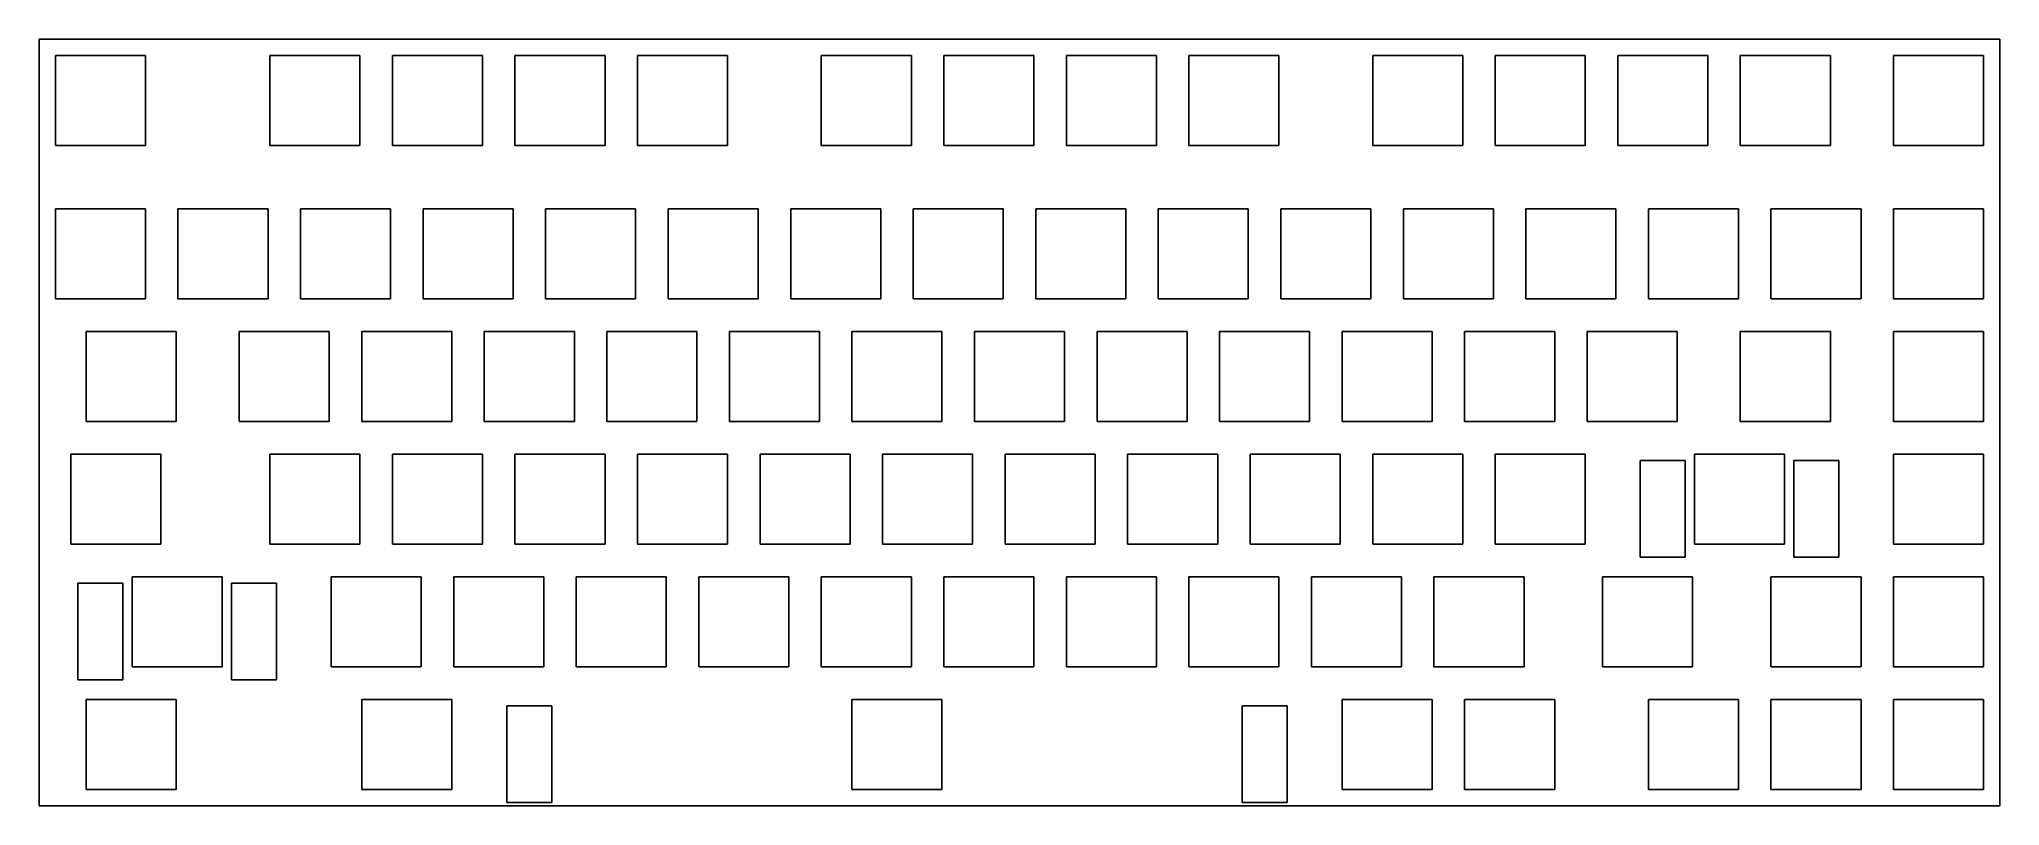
# Model space of a CAD drawing. Header units: millimetres. Extents: x 0 to 305, y -119 to 0.
import ezdxf

# ---------------------------------------------------------------- set-up
doc = ezdxf.new("R2010")
doc.units = ezdxf.units.MM

msp = doc.modelspace()

# ---------------------------------------------------------------- linework, layer by layer
for p, q in [((0, 0), (304.8, 0)), ((0, 0), (0, -119.0625)), ((304.8, 0), (304.8, -119.0625)), ((2.525, -2.525), (16.525, -2.525)), ((2.525, -2.525), (2.525, -16.525)), ((16.525, -2.525), (16.525, -16.525)), ((35.8625, -2.525), (49.8625, -2.525)), ((35.8625, -2.525), (35.8625, -16.525)), ((49.8625, -2.525), (49.8625, -16.525)), ((54.9125, -2.525), (68.9125, -2.525)), ((54.9125, -2.525), (54.9125, -16.525)), ((68.9125, -2.525), (68.9125, -16.525)), ((73.9625, -2.525), (87.9625, -2.525)), ((73.9625, -2.525), (73.9625, -16.525)), ((87.9625, -2.525), (87.9625, -16.525)), ((93.0125, -2.525), (107.0125, -2.525)), ((93.0125, -2.525), (93.0125, -16.525)), ((107.0125, -2.525), (107.0125, -16.525)), ((121.5875, -2.525), (135.5875, -2.525)), ((121.5875, -2.525), (121.5875, -16.525)), ((135.5875, -2.525), (135.5875, -16.525)), ((140.6375, -2.525), (154.6375, -2.525)), ((140.6375, -2.525), (140.6375, -16.525)), ((154.6375, -2.525), (154.6375, -16.525)), ((159.6875, -2.525), (173.6875, -2.525)), ((159.6875, -2.525), (159.6875, -16.525)), ((173.6875, -2.525), (173.6875, -16.525)), ((178.7375, -2.525), (192.7375, -2.525)), ((178.7375, -2.525), (178.7375, -16.525)), ((192.7375, -2.525), (192.7375, -16.525)), ((207.3125, -2.525), (221.3125, -2.525)), ((207.3125, -2.525), (207.3125, -16.525)), ((221.3125, -2.525), (221.3125, -16.525)), ((226.3625, -2.525), (240.3625, -2.525)), ((226.3625, -2.525), (226.3625, -16.525)), ((240.3625, -2.525), (240.3625, -16.525)), ((245.4125, -2.525), (259.4125, -2.525)), ((245.4125, -2.525), (245.4125, -16.525)), ((259.4125, -2.525), (259.4125, -16.525)), ((264.4625, -2.525), (278.4625, -2.525)), ((264.4625, -2.525), (264.4625, -16.525)), ((278.4625, -2.525), (278.4625, -16.525)), ((288.275, -2.525), (302.275, -2.525)), ((288.275, -2.525), (288.275, -16.525)), ((302.275, -2.525), (302.275, -16.525)), ((2.525, -16.525), (16.525, -16.525)), ((35.8625, -16.525), (49.8625, -16.525)), ((54.9125, -16.525), (68.9125, -16.525)), ((73.9625, -16.525), (87.9625, -16.525)), ((93.0125, -16.525), (107.0125, -16.525)), ((121.5875, -16.525), (135.5875, -16.525)), ((140.6375, -16.525), (154.6375, -16.525)), ((159.6875, -16.525), (173.6875, -16.525)), ((178.7375, -16.525), (192.7375, -16.525)), ((207.3125, -16.525), (221.3125, -16.525)), ((226.3625, -16.525), (240.3625, -16.525)), ((245.4125, -16.525), (259.4125, -16.525)), ((264.4625, -16.525), (278.4625, -16.525)), ((288.275, -16.525), (302.275, -16.525)), ((2.525, -26.3375), (16.525, -26.3375)), ((2.525, -26.3375), (2.525, -40.3375)), ((16.525, -26.3375), (16.525, -40.3375)), ((21.575, -26.3375), (35.575, -26.3375)), ((21.575, -26.3375), (21.575, -40.3375)), ((35.575, -26.3375), (35.575, -40.3375)), ((40.625, -26.3375), (54.625, -26.3375)), ((40.625, -26.3375), (40.625, -40.3375)), ((54.625, -26.3375), (54.625, -40.3375)), ((59.675, -26.3375), (73.675, -26.3375)), ((59.675, -26.3375), (59.675, -40.3375)), ((73.675, -26.3375), (73.675, -40.3375)), ((78.725, -26.3375), (92.725, -26.3375)), ((78.725, -26.3375), (78.725, -40.3375)), ((92.725, -26.3375), (92.725, -40.3375)), ((97.775, -26.3375), (111.775, -26.3375)), ((97.775, -26.3375), (97.775, -40.3375)), ((111.775, -26.3375), (111.775, -40.3375)), ((116.825, -26.3375), (130.825, -26.3375)), ((116.825, -26.3375), (116.825, -40.3375)), ((130.825, -26.3375), (130.825, -40.3375)), ((135.875, -26.3375), (149.875, -26.3375)), ((135.875, -26.3375), (135.875, -40.3375)), ((149.875, -26.3375), (149.875, -40.3375)), ((154.925, -26.3375), (168.925, -26.3375)), ((154.925, -26.3375), (154.925, -40.3375)), ((168.925, -26.3375), (168.925, -40.3375)), ((173.975, -26.3375), (187.975, -26.3375)), ((173.975, -26.3375), (173.975, -40.3375)), ((187.975, -26.3375), (187.975, -40.3375)), ((193.025, -26.3375), (207.025, -26.3375)), ((193.025, -26.3375), (193.025, -40.3375)), ((207.025, -26.3375), (207.025, -40.3375)), ((212.075, -26.3375), (226.075, -26.3375)), ((212.075, -26.3375), (212.075, -40.3375)), ((226.075, -26.3375), (226.075, -40.3375)), ((231.125, -26.3375), (245.125, -26.3375)), ((231.125, -26.3375), (231.125, -40.3375)), ((245.125, -26.3375), (245.125, -40.3375)), ((250.175, -26.3375), (264.175, -26.3375)), ((250.175, -26.3375), (250.175, -40.3375)), ((264.175, -26.3375), (264.175, -40.3375)), ((269.225, -26.3375), (283.225, -26.3375)), ((269.225, -26.3375), (269.225, -40.3375)), ((283.225, -26.3375), (283.225, -40.3375)), ((288.275, -26.3375), (302.275, -26.3375)), ((288.275, -26.3375), (288.275, -40.3375)), ((302.275, -26.3375), (302.275, -40.3375)), ((2.525, -40.3375), (16.525, -40.3375)), ((21.575, -40.3375), (35.575, -40.3375)), ((40.625, -40.3375), (54.625, -40.3375)), ((59.675, -40.3375), (73.675, -40.3375)), ((78.725, -40.3375), (92.725, -40.3375)), ((97.775, -40.3375), (111.775, -40.3375)), ((116.825, -40.3375), (130.825, -40.3375)), ((135.875, -40.3375), (149.875, -40.3375)), ((154.925, -40.3375), (168.925, -40.3375)), ((173.975, -40.3375), (187.975, -40.3375)), ((193.025, -40.3375), (207.025, -40.3375)), ((212.075, -40.3375), (226.075, -40.3375)), ((231.125, -40.3375), (245.125, -40.3375)), ((250.175, -40.3375), (264.175, -40.3375)), ((269.225, -40.3375), (283.225, -40.3375)), ((288.275, -40.3375), (302.275, -40.3375)), ((7.2875, -45.3875), (21.2875, -45.3875)), ((7.2875, -45.3875), (7.2875, -59.3875)), ((21.2875, -45.3875), (21.2875, -59.3875)), ((31.1, -45.3875), (45.1, -45.3875)), ((31.1, -45.3875), (31.1, -59.3875)), ((45.1, -45.3875), (45.1, -59.3875)), ((50.15, -45.3875), (64.15, -45.3875)), ((50.15, -45.3875), (50.15, -59.3875)), ((64.15, -45.3875), (64.15, -59.3875)), ((69.2, -45.3875), (83.2, -45.3875)), ((69.2, -45.3875), (69.2, -59.3875)), ((83.2, -45.3875), (83.2, -59.3875)), ((88.25, -45.3875), (102.25, -45.3875)), ((88.25, -45.3875), (88.25, -59.3875)), ((102.25, -45.3875), (102.25, -59.3875)), ((107.3, -45.3875), (121.3, -45.3875)), ((107.3, -45.3875), (107.3, -59.3875)), ((121.3, -45.3875), (121.3, -59.3875)), ((126.35, -45.3875), (140.35, -45.3875)), ((126.35, -45.3875), (126.35, -59.3875)), ((140.35, -45.3875), (140.35, -59.3875)), ((145.4, -45.3875), (159.4, -45.3875)), ((145.4, -45.3875), (145.4, -59.3875)), ((159.4, -45.3875), (159.4, -59.3875)), ((164.45, -45.3875), (178.45, -45.3875)), ((164.45, -45.3875), (164.45, -59.3875)), ((178.45, -45.3875), (178.45, -59.3875)), ((183.5, -45.3875), (197.5, -45.3875)), ((183.5, -45.3875), (183.5, -59.3875)), ((197.5, -45.3875), (197.5, -59.3875)), ((202.55, -45.3875), (216.55, -45.3875)), ((202.55, -45.3875), (202.55, -59.3875)), ((216.55, -45.3875), (216.55, -59.3875)), ((221.6, -45.3875), (235.6, -45.3875)), ((221.6, -45.3875), (221.6, -59.3875)), ((235.6, -45.3875), (235.6, -59.3875)), ((240.65, -45.3875), (254.65, -45.3875)), ((240.65, -45.3875), (240.65, -59.3875)), ((254.65, -45.3875), (254.65, -59.3875)), ((264.4625, -45.3875), (278.4625, -45.3875)), ((264.4625, -45.3875), (264.4625, -59.3875)), ((278.4625, -45.3875), (278.4625, -59.3875)), ((288.275, -45.3875), (302.275, -45.3875)), ((288.275, -45.3875), (288.275, -59.3875)), ((302.275, -45.3875), (302.275, -59.3875)), ((7.2875, -59.3875), (21.2875, -59.3875)), ((31.1, -59.3875), (45.1, -59.3875)), ((50.15, -59.3875), (64.15, -59.3875)), ((69.2, -59.3875), (83.2, -59.3875)), ((88.25, -59.3875), (102.25, -59.3875)), ((107.3, -59.3875), (121.3, -59.3875)), ((126.35, -59.3875), (140.35, -59.3875)), ((145.4, -59.3875), (159.4, -59.3875)), ((164.45, -59.3875), (178.45, -59.3875)), ((183.5, -59.3875), (197.5, -59.3875)), ((202.55, -59.3875), (216.55, -59.3875)), ((221.6, -59.3875), (235.6, -59.3875)), ((240.65, -59.3875), (254.65, -59.3875)), ((264.4625, -59.3875), (278.4625, -59.3875)), ((288.275, -59.3875), (302.275, -59.3875)), ((4.90625, -64.4375), (18.90625, -64.4375)), ((4.90625, -64.4375), (4.90625, -78.4375)), ((18.90625, -64.4375), (18.90625, -78.4375)), ((35.8625, -64.4375), (49.8625, -64.4375)), ((35.8625, -64.4375), (35.8625, -78.4375)), ((49.8625, -64.4375), (49.8625, -78.4375)), ((54.9125, -64.4375), (68.9125, -64.4375)), ((54.9125, -64.4375), (54.9125, -78.4375)), ((68.9125, -64.4375), (68.9125, -78.4375)), ((73.9625, -64.4375), (87.9625, -64.4375)), ((73.9625, -64.4375), (73.9625, -78.4375)), ((87.9625, -64.4375), (87.9625, -78.4375)), ((93.0125, -64.4375), (107.0125, -64.4375)), ((93.0125, -64.4375), (93.0125, -78.4375)), ((107.0125, -64.4375), (107.0125, -78.4375)), ((112.0625, -64.4375), (126.0625, -64.4375)), ((112.0625, -64.4375), (112.0625, -78.4375)), ((126.0625, -64.4375), (126.0625, -78.4375)), ((131.1125, -64.4375), (145.1125, -64.4375)), ((131.1125, -64.4375), (131.1125, -78.4375)), ((145.1125, -64.4375), (145.1125, -78.4375)), ((150.1625, -64.4375), (164.1625, -64.4375)), ((150.1625, -64.4375), (150.1625, -78.4375)), ((164.1625, -64.4375), (164.1625, -78.4375)), ((169.2125, -64.4375), (183.2125, -64.4375)), ((169.2125, -64.4375), (169.2125, -78.4375)), ((183.2125, -64.4375), (183.2125, -78.4375)), ((188.2625, -64.4375), (202.2625, -64.4375)), ((188.2625, -64.4375), (188.2625, -78.4375)), ((202.2625, -64.4375), (202.2625, -78.4375)), ((207.3125, -64.4375), (221.3125, -64.4375)), ((207.3125, -64.4375), (207.3125, -78.4375)), ((221.3125, -64.4375), (221.3125, -78.4375)), ((226.3625, -64.4375), (240.3625, -64.4375)), ((226.3625, -64.4375), (226.3625, -78.4375)), ((240.3625, -64.4375), (240.3625, -78.4375)), ((248.88075, -65.4375), (255.88075, -65.4375)), ((248.88075, -65.4375), (248.88075, -80.4375)), ((255.88075, -65.4375), (255.88075, -80.4375)), ((257.31875, -64.4375), (271.31875, -64.4375)), ((257.31875, -64.4375), (257.31875, -78.4375)), ((271.31875, -64.4375), (271.31875, -78.4375)), ((272.75675, -65.4375), (279.75675, -65.4375)), ((272.75675, -65.4375), (272.75675, -80.4375)), ((279.75675, -65.4375), (279.75675, -80.4375)), ((288.275, -64.4375), (302.275, -64.4375)), ((288.275, -64.4375), (288.275, -78.4375)), ((302.275, -64.4375), (302.275, -78.4375)), ((4.90625, -78.4375), (18.90625, -78.4375)), ((35.8625, -78.4375), (49.8625, -78.4375)), ((54.9125, -78.4375), (68.9125, -78.4375)), ((73.9625, -78.4375), (87.9625, -78.4375)), ((93.0125, -78.4375), (107.0125, -78.4375)), ((112.0625, -78.4375), (126.0625, -78.4375)), ((131.1125, -78.4375), (145.1125, -78.4375)), ((150.1625, -78.4375), (164.1625, -78.4375)), ((169.2125, -78.4375), (183.2125, -78.4375)), ((188.2625, -78.4375), (202.2625, -78.4375)), ((207.3125, -78.4375), (221.3125, -78.4375)), ((226.3625, -78.4375), (240.3625, -78.4375)), ((257.31875, -78.4375), (271.31875, -78.4375)), ((288.275, -78.4375), (302.275, -78.4375)), ((248.88075, -80.4375), (255.88075, -80.4375)), ((272.75675, -80.4375), (279.75675, -80.4375)), ((5.99325, -84.4875), (12.99325, -84.4875)), ((5.99325, -84.4875), (5.99325, -99.4875)), ((12.99325, -84.4875), (12.99325, -99.4875)), ((14.43125, -83.4875), (28.43125, -83.4875)), ((14.43125, -83.4875), (14.43125, -97.4875)), ((28.43125, -83.4875), (28.43125, -97.4875)), ((29.86925, -84.4875), (36.86925, -84.4875)), ((29.86925, -84.4875), (29.86925, -99.4875)), ((36.86925, -84.4875), (36.86925, -99.4875)), ((45.3875, -83.4875), (59.3875, -83.4875)), ((45.3875, -83.4875), (45.3875, -97.4875)), ((59.3875, -83.4875), (59.3875, -97.4875)), ((64.4375, -83.4875), (78.4375, -83.4875)), ((64.4375, -83.4875), (64.4375, -97.4875)), ((78.4375, -83.4875), (78.4375, -97.4875)), ((83.4875, -83.4875), (97.4875, -83.4875)), ((83.4875, -83.4875), (83.4875, -97.4875)), ((97.4875, -83.4875), (97.4875, -97.4875)), ((102.5375, -83.4875), (116.5375, -83.4875)), ((102.5375, -83.4875), (102.5375, -97.4875)), ((116.5375, -83.4875), (116.5375, -97.4875)), ((121.5875, -83.4875), (135.5875, -83.4875)), ((121.5875, -83.4875), (121.5875, -97.4875)), ((135.5875, -83.4875), (135.5875, -97.4875)), ((140.6375, -83.4875), (154.6375, -83.4875)), ((140.6375, -83.4875), (140.6375, -97.4875)), ((154.6375, -83.4875), (154.6375, -97.4875)), ((159.6875, -83.4875), (173.6875, -83.4875)), ((159.6875, -83.4875), (159.6875, -97.4875)), ((173.6875, -83.4875), (173.6875, -97.4875)), ((178.7375, -83.4875), (192.7375, -83.4875)), ((178.7375, -83.4875), (178.7375, -97.4875)), ((192.7375, -83.4875), (192.7375, -97.4875)), ((197.7875, -83.4875), (211.7875, -83.4875)), ((197.7875, -83.4875), (197.7875, -97.4875)), ((211.7875, -83.4875), (211.7875, -97.4875)), ((216.8375, -83.4875), (230.8375, -83.4875)), ((216.8375, -83.4875), (216.8375, -97.4875)), ((230.8375, -83.4875), (230.8375, -97.4875)), ((243.03125, -83.4875), (257.03125, -83.4875)), ((243.03125, -83.4875), (243.03125, -97.4875)), ((257.03125, -83.4875), (257.03125, -97.4875)), ((269.225, -83.4875), (283.225, -83.4875)), ((269.225, -83.4875), (269.225, -97.4875)), ((283.225, -83.4875), (283.225, -97.4875)), ((288.275, -83.4875), (302.275, -83.4875)), ((288.275, -83.4875), (288.275, -97.4875)), ((302.275, -83.4875), (302.275, -97.4875)), ((14.43125, -97.4875), (28.43125, -97.4875)), ((45.3875, -97.4875), (59.3875, -97.4875)), ((64.4375, -97.4875), (78.4375, -97.4875)), ((83.4875, -97.4875), (97.4875, -97.4875)), ((102.5375, -97.4875), (116.5375, -97.4875)), ((121.5875, -97.4875), (135.5875, -97.4875)), ((140.6375, -97.4875), (154.6375, -97.4875)), ((159.6875, -97.4875), (173.6875, -97.4875)), ((178.7375, -97.4875), (192.7375, -97.4875)), ((197.7875, -97.4875), (211.7875, -97.4875)), ((216.8375, -97.4875), (230.8375, -97.4875)), ((243.03125, -97.4875), (257.03125, -97.4875)), ((269.225, -97.4875), (283.225, -97.4875)), ((288.275, -97.4875), (302.275, -97.4875)), ((5.99325, -99.4875), (12.99325, -99.4875)), ((29.86925, -99.4875), (36.86925, -99.4875)), ((7.2875, -102.5375), (21.2875, -102.5375)), ((7.2875, -102.5375), (7.2875, -116.5375)), ((21.2875, -102.5375), (21.2875, -116.5375)), ((50.15, -102.5375), (64.15, -102.5375)), ((50.15, -102.5375), (50.15, -116.5375)), ((64.15, -102.5375), (64.15, -116.5375)), ((72.7, -103.5375), (79.7, -103.5375)), ((72.7, -103.5375), (72.7, -118.5375)), ((79.7, -103.5375), (79.7, -118.5375)), ((126.35, -102.5375), (140.35, -102.5375)), ((126.35, -102.5375), (126.35, -116.5375)), ((140.35, -102.5375), (140.35, -116.5375)), ((187, -103.5375), (194, -103.5375)), ((187, -103.5375), (187, -118.5375)), ((194, -103.5375), (194, -118.5375)), ((202.55, -102.5375), (216.55, -102.5375)), ((202.55, -102.5375), (202.55, -116.5375)), ((216.55, -102.5375), (216.55, -116.5375)), ((221.6, -102.5375), (235.6, -102.5375)), ((221.6, -102.5375), (221.6, -116.5375)), ((235.6, -102.5375), (235.6, -116.5375)), ((250.175, -102.5375), (264.175, -102.5375)), ((250.175, -102.5375), (250.175, -116.5375)), ((264.175, -102.5375), (264.175, -116.5375)), ((269.225, -102.5375), (283.225, -102.5375)), ((269.225, -102.5375), (269.225, -116.5375)), ((283.225, -102.5375), (283.225, -116.5375)), ((288.275, -102.5375), (302.275, -102.5375)), ((288.275, -102.5375), (288.275, -116.5375)), ((302.275, -102.5375), (302.275, -116.5375)), ((7.2875, -116.5375), (21.2875, -116.5375)), ((50.15, -116.5375), (64.15, -116.5375)), ((72.7, -118.5375), (79.7, -118.5375)), ((126.35, -116.5375), (140.35, -116.5375)), ((187, -118.5375), (194, -118.5375)), ((202.55, -116.5375), (216.55, -116.5375)), ((221.6, -116.5375), (235.6, -116.5375)), ((250.175, -116.5375), (264.175, -116.5375)), ((269.225, -116.5375), (283.225, -116.5375)), ((288.275, -116.5375), (302.275, -116.5375)), ((0, -119.0625), (304.8, -119.0625))]:
    msp.add_line(p, q)
for centre, start, end in [((2.525, -2.525), 90, 180), ((16.525, -2.525), 0, 90), ((35.8625, -2.525), 90, 180), ((49.8625, -2.525), 0, 90), ((54.9125, -2.525), 90, 180), ((68.9125, -2.525), 0, 90), ((73.9625, -2.525), 90, 180), ((87.9625, -2.525), 0, 90), ((93.0125, -2.525), 90, 180), ((107.0125, -2.525), 0, 90), ((121.5875, -2.525), 90, 180), ((135.5875, -2.525), 0, 90), ((140.6375, -2.525), 90, 180), ((154.6375, -2.525), 0, 90), ((159.6875, -2.525), 90, 180), ((173.6875, -2.525), 0, 90), ((178.7375, -2.525), 90, 180), ((192.7375, -2.525), 0, 90), ((207.3125, -2.525), 90, 180), ((221.3125, -2.525), 0, 90), ((226.3625, -2.525), 90, 180), ((240.3625, -2.525), 0, 90), ((245.4125, -2.525), 90, 180), ((259.4125, -2.525), 0, 90), ((264.4625, -2.525), 90, 180), ((278.4625, -2.525), 0, 90), ((288.275, -2.525), 90, 180), ((302.275, -2.525), 0, 90), ((2.525, -16.525), 180, 270), ((16.525, -16.525), 270, 360), ((35.8625, -16.525), 180, 270), ((49.8625, -16.525), 270, 360), ((54.9125, -16.525), 180, 270), ((68.9125, -16.525), 270, 360), ((73.9625, -16.525), 180, 270), ((87.9625, -16.525), 270, 360), ((93.0125, -16.525), 180, 270), ((107.0125, -16.525), 270, 360), ((121.5875, -16.525), 180, 270), ((135.5875, -16.525), 270, 360), ((140.6375, -16.525), 180, 270), ((154.6375, -16.525), 270, 360), ((159.6875, -16.525), 180, 270), ((173.6875, -16.525), 270, 360), ((178.7375, -16.525), 180, 270), ((192.7375, -16.525), 270, 360), ((207.3125, -16.525), 180, 270), ((221.3125, -16.525), 270, 360), ((226.3625, -16.525), 180, 270), ((240.3625, -16.525), 270, 360), ((245.4125, -16.525), 180, 270), ((259.4125, -16.525), 270, 360), ((264.4625, -16.525), 180, 270), ((278.4625, -16.525), 270, 360), ((288.275, -16.525), 180, 270), ((302.275, -16.525), 270, 360), ((2.525, -26.3375), 90, 180), ((16.525, -26.3375), 0, 90), ((21.575, -26.3375), 90, 180), ((35.575, -26.3375), 0, 90), ((40.625, -26.3375), 90, 180), ((54.625, -26.3375), 0, 90), ((59.675, -26.3375), 90, 180), ((73.675, -26.3375), 0, 90), ((78.725, -26.3375), 90, 180), ((92.725, -26.3375), 0, 90), ((97.775, -26.3375), 90, 180), ((111.775, -26.3375), 0, 90), ((116.825, -26.3375), 90, 180), ((130.825, -26.3375), 0, 90), ((135.875, -26.3375), 90, 180), ((149.875, -26.3375), 0, 90), ((154.925, -26.3375), 90, 180), ((168.925, -26.3375), 0, 90), ((173.975, -26.3375), 90, 180), ((187.975, -26.3375), 0, 90), ((193.025, -26.3375), 90, 180), ((207.025, -26.3375), 0, 90), ((212.075, -26.3375), 90, 180), ((226.075, -26.3375), 0, 90), ((231.125, -26.3375), 90, 180), ((245.125, -26.3375), 0, 90), ((250.175, -26.3375), 90, 180), ((264.175, -26.3375), 0, 90), ((269.225, -26.3375), 90, 180), ((283.225, -26.3375), 0, 90), ((288.275, -26.3375), 90, 180), ((302.275, -26.3375), 0, 90), ((2.525, -40.3375), 180, 270), ((16.525, -40.3375), 270, 360), ((21.575, -40.3375), 180, 270), ((35.575, -40.3375), 270, 360), ((40.625, -40.3375), 180, 270), ((54.625, -40.3375), 270, 360), ((59.675, -40.3375), 180, 270), ((73.675, -40.3375), 270, 360), ((78.725, -40.3375), 180, 270), ((92.725, -40.3375), 270, 360), ((97.775, -40.3375), 180, 270), ((111.775, -40.3375), 270, 360), ((116.825, -40.3375), 180, 270), ((130.825, -40.3375), 270, 360), ((135.875, -40.3375), 180, 270), ((149.875, -40.3375), 270, 360), ((154.925, -40.3375), 180, 270), ((168.925, -40.3375), 270, 360), ((173.975, -40.3375), 180, 270), ((187.975, -40.3375), 270, 360), ((193.025, -40.3375), 180, 270), ((207.025, -40.3375), 270, 360), ((212.075, -40.3375), 180, 270), ((226.075, -40.3375), 270, 360), ((231.125, -40.3375), 180, 270), ((245.125, -40.3375), 270, 360), ((250.175, -40.3375), 180, 270), ((264.175, -40.3375), 270, 360), ((269.225, -40.3375), 180, 270), ((283.225, -40.3375), 270, 360), ((288.275, -40.3375), 180, 270), ((302.275, -40.3375), 270, 360), ((7.2875, -45.3875), 90, 180), ((21.2875, -45.3875), 0, 90), ((31.1, -45.3875), 90, 180), ((45.1, -45.3875), 0, 90), ((50.15, -45.3875), 90, 180), ((64.15, -45.3875), 0, 90), ((69.2, -45.3875), 90, 180), ((83.2, -45.3875), 0, 90), ((88.25, -45.3875), 90, 180), ((102.25, -45.3875), 0, 90), ((107.3, -45.3875), 90, 180), ((121.3, -45.3875), 0, 90), ((126.35, -45.3875), 90, 180), ((140.35, -45.3875), 0, 90), ((145.4, -45.3875), 90, 180), ((159.4, -45.3875), 0, 90), ((164.45, -45.3875), 90, 180), ((178.45, -45.3875), 0, 90), ((183.5, -45.3875), 90, 180), ((197.5, -45.3875), 0, 90), ((202.55, -45.3875), 90, 180), ((216.55, -45.3875), 0, 90), ((221.6, -45.3875), 90, 180), ((235.6, -45.3875), 0, 90), ((240.65, -45.3875), 90, 180), ((254.65, -45.3875), 0, 90), ((264.4625, -45.3875), 90, 180), ((278.4625, -45.3875), 0, 90), ((288.275, -45.3875), 90, 180), ((302.275, -45.3875), 0, 90), ((7.2875, -59.3875), 180, 270), ((21.2875, -59.3875), 270, 360), ((31.1, -59.3875), 180, 270), ((45.1, -59.3875), 270, 360), ((50.15, -59.3875), 180, 270), ((64.15, -59.3875), 270, 360), ((69.2, -59.3875), 180, 270), ((83.2, -59.3875), 270, 360), ((88.25, -59.3875), 180, 270), ((102.25, -59.3875), 270, 360), ((107.3, -59.3875), 180, 270), ((121.3, -59.3875), 270, 360), ((126.35, -59.3875), 180, 270), ((140.35, -59.3875), 270, 360), ((145.4, -59.3875), 180, 270), ((159.4, -59.3875), 270, 360), ((164.45, -59.3875), 180, 270), ((178.45, -59.3875), 270, 360), ((183.5, -59.3875), 180, 270), ((197.5, -59.3875), 270, 360), ((202.55, -59.3875), 180, 270), ((216.55, -59.3875), 270, 360), ((221.6, -59.3875), 180, 270), ((235.6, -59.3875), 270, 360), ((240.65, -59.3875), 180, 270), ((254.65, -59.3875), 270, 360), ((264.4625, -59.3875), 180, 270), ((278.4625, -59.3875), 270, 360), ((288.275, -59.3875), 180, 270), ((302.275, -59.3875), 270, 360), ((4.90625, -64.4375), 90, 180), ((18.90625, -64.4375), 0, 90), ((35.8625, -64.4375), 90, 180), ((49.8625, -64.4375), 0, 90), ((54.9125, -64.4375), 90, 180), ((68.9125, -64.4375), 0, 90), ((73.9625, -64.4375), 90, 180), ((87.9625, -64.4375), 0, 90), ((93.0125, -64.4375), 90, 180), ((107.0125, -64.4375), 0, 90), ((112.0625, -64.4375), 90, 180), ((126.0625, -64.4375), 0, 90), ((131.1125, -64.4375), 90, 180), ((145.1125, -64.4375), 0, 90), ((150.1625, -64.4375), 90, 180), ((164.1625, -64.4375), 0, 90), ((169.2125, -64.4375), 90, 180), ((183.2125, -64.4375), 0, 90), ((188.2625, -64.4375), 90, 180), ((202.2625, -64.4375), 0, 90), ((207.3125, -64.4375), 90, 180), ((221.3125, -64.4375), 0, 90), ((226.3625, -64.4375), 90, 180), ((240.3625, -64.4375), 0, 90), ((248.88075, -65.4375), 90, 180), ((255.88075, -65.4375), 0, 90), ((257.31875, -64.4375), 90, 180), ((271.31875, -64.4375), 0, 90), ((272.75675, -65.4375), 90, 180), ((279.75675, -65.4375), 0, 90), ((288.275, -64.4375), 90, 180), ((302.275, -64.4375), 0, 90), ((4.90625, -78.4375), 180, 270), ((18.90625, -78.4375), 270, 360), ((35.8625, -78.4375), 180, 270), ((49.8625, -78.4375), 270, 360), ((54.9125, -78.4375), 180, 270), ((68.9125, -78.4375), 270, 360), ((73.9625, -78.4375), 180, 270), ((87.9625, -78.4375), 270, 360), ((93.0125, -78.4375), 180, 270), ((107.0125, -78.4375), 270, 360), ((112.0625, -78.4375), 180, 270), ((126.0625, -78.4375), 270, 360), ((131.1125, -78.4375), 180, 270), ((145.1125, -78.4375), 270, 360), ((150.1625, -78.4375), 180, 270), ((164.1625, -78.4375), 270, 360), ((169.2125, -78.4375), 180, 270), ((183.2125, -78.4375), 270, 360), ((188.2625, -78.4375), 180, 270), ((202.2625, -78.4375), 270, 360), ((207.3125, -78.4375), 180, 270), ((221.3125, -78.4375), 270, 360), ((226.3625, -78.4375), 180, 270), ((240.3625, -78.4375), 270, 360), ((257.31875, -78.4375), 180, 270), ((271.31875, -78.4375), 270, 360), ((288.275, -78.4375), 180, 270), ((302.275, -78.4375), 270, 360), ((248.88075, -80.4375), 180, 270), ((255.88075, -80.4375), 270, 360), ((272.75675, -80.4375), 180, 270), ((279.75675, -80.4375), 270, 360), ((5.99325, -84.4875), 90, 180), ((12.99325, -84.4875), 0, 90), ((14.43125, -83.4875), 90, 180), ((28.43125, -83.4875), 0, 90), ((29.86925, -84.4875), 90, 180), ((36.86925, -84.4875), 0, 90), ((45.3875, -83.4875), 90, 180), ((59.3875, -83.4875), 0, 90), ((64.4375, -83.4875), 90, 180), ((78.4375, -83.4875), 0, 90), ((83.4875, -83.4875), 90, 180), ((97.4875, -83.4875), 0, 90), ((102.5375, -83.4875), 90, 180), ((116.5375, -83.4875), 0, 90), ((121.5875, -83.4875), 90, 180), ((135.5875, -83.4875), 0, 90), ((140.6375, -83.4875), 90, 180), ((154.6375, -83.4875), 0, 90), ((159.6875, -83.4875), 90, 180), ((173.6875, -83.4875), 0, 90), ((178.7375, -83.4875), 90, 180), ((192.7375, -83.4875), 0, 90), ((197.7875, -83.4875), 90, 180), ((211.7875, -83.4875), 0, 90), ((216.8375, -83.4875), 90, 180), ((230.8375, -83.4875), 0, 90), ((243.03125, -83.4875), 90, 180), ((257.03125, -83.4875), 0, 90), ((269.225, -83.4875), 90, 180), ((283.225, -83.4875), 0, 90), ((288.275, -83.4875), 90, 180), ((302.275, -83.4875), 0, 90), ((14.43125, -97.4875), 180, 270), ((28.43125, -97.4875), 270, 360), ((45.3875, -97.4875), 180, 270), ((59.3875, -97.4875), 270, 360), ((64.4375, -97.4875), 180, 270), ((78.4375, -97.4875), 270, 360), ((83.4875, -97.4875), 180, 270), ((97.4875, -97.4875), 270, 360), ((102.5375, -97.4875), 180, 270), ((116.5375, -97.4875), 270, 360), ((121.5875, -97.4875), 180, 270), ((135.5875, -97.4875), 270, 360), ((140.6375, -97.4875), 180, 270), ((154.6375, -97.4875), 270, 360), ((159.6875, -97.4875), 180, 270), ((173.6875, -97.4875), 270, 360), ((178.7375, -97.4875), 180, 270), ((192.7375, -97.4875), 270, 360), ((197.7875, -97.4875), 180, 270), ((211.7875, -97.4875), 270, 360), ((216.8375, -97.4875), 180, 270), ((230.8375, -97.4875), 270, 360), ((243.03125, -97.4875), 180, 270), ((257.03125, -97.4875), 270, 360), ((269.225, -97.4875), 180, 270), ((283.225, -97.4875), 270, 360), ((288.275, -97.4875), 180, 270), ((302.275, -97.4875), 270, 360), ((5.99325, -99.4875), 180, 270), ((12.99325, -99.4875), 270, 360), ((29.86925, -99.4875), 180, 270), ((36.86925, -99.4875), 270, 360), ((7.2875, -102.5375), 90, 180), ((21.2875, -102.5375), 0, 90), ((50.15, -102.5375), 90, 180), ((64.15, -102.5375), 0, 90), ((72.7, -103.5375), 90, 180), ((79.7, -103.5375), 0, 90), ((126.35, -102.5375), 90, 180), ((140.35, -102.5375), 0, 90), ((187, -103.5375), 90, 180), ((194, -103.5375), 0, 90), ((202.55, -102.5375), 90, 180), ((216.55, -102.5375), 0, 90), ((221.6, -102.5375), 90, 180), ((235.6, -102.5375), 0, 90), ((250.175, -102.5375), 90, 180), ((264.175, -102.5375), 0, 90), ((269.225, -102.5375), 90, 180), ((283.225, -102.5375), 0, 90), ((288.275, -102.5375), 90, 180), ((302.275, -102.5375), 0, 90), ((7.2875, -116.5375), 180, 270), ((21.2875, -116.5375), 270, 360), ((50.15, -116.5375), 180, 270), ((64.15, -116.5375), 270, 360), ((72.7, -118.5375), 180, 270), ((79.7, -118.5375), 270, 360), ((126.35, -116.5375), 180, 270), ((140.35, -116.5375), 270, 360), ((187, -118.5375), 180, 270), ((194, -118.5375), 270, 360), ((202.55, -116.5375), 180, 270), ((216.55, -116.5375), 270, 360), ((221.6, -116.5375), 180, 270), ((235.6, -116.5375), 270, 360), ((250.175, -116.5375), 180, 270), ((264.175, -116.5375), 270, 360), ((269.225, -116.5375), 180, 270), ((283.225, -116.5375), 270, 360), ((288.275, -116.5375), 180, 270), ((302.275, -116.5375), 270, 360)]:
    msp.add_arc(centre, 0, start, end)

doc.saveas('drawing.dxf')
